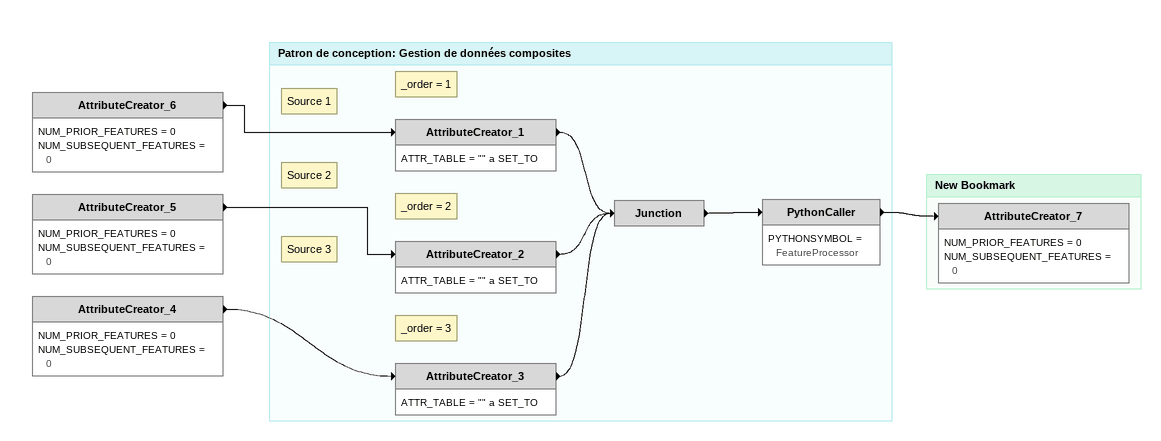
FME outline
AttributeCreator_5
    NUM_PRIOR_FEATURES = 0
    NUM_SUBSEQUENT_FEATURES = 0
    -> AttributeCreator_2
AttributeCreator_6
    NUM_PRIOR_FEATURES = 0
    NUM_SUBSEQUENT_FEATURES = 0
    -> AttributeCreator_1
AttributeCreator_4
    NUM_PRIOR_FEATURES = 0
    NUM_SUBSEQUENT_FEATURES = 0
    -> AttributeCreator_3

Bookmark: Patron de conception: Gestion de données composites
Note: Source 2
Note: _order = 2
AttributeCreator_2
    ATTR_TABLE = "" a SET_TO
    -> Junction
Note: Source 1
Note: _order = 1
AttributeCreator_1
    ATTR_TABLE = "" a SET_TO
    -> Junction
Note: Source 3
Note: _order = 3
AttributeCreator_3
    ATTR_TABLE = "" a SET_TO
    -> Junction
Junction
    -> PythonCaller
PythonCaller
    PYTHONSYMBOL = FeatureProcessor
    -> AttributeCreator_7

Bookmark: New Bookmark
AttributeCreator_7
    NUM_PRIOR_FEATURES = 0
    NUM_SUBSEQUENT_FEATURES = 0
